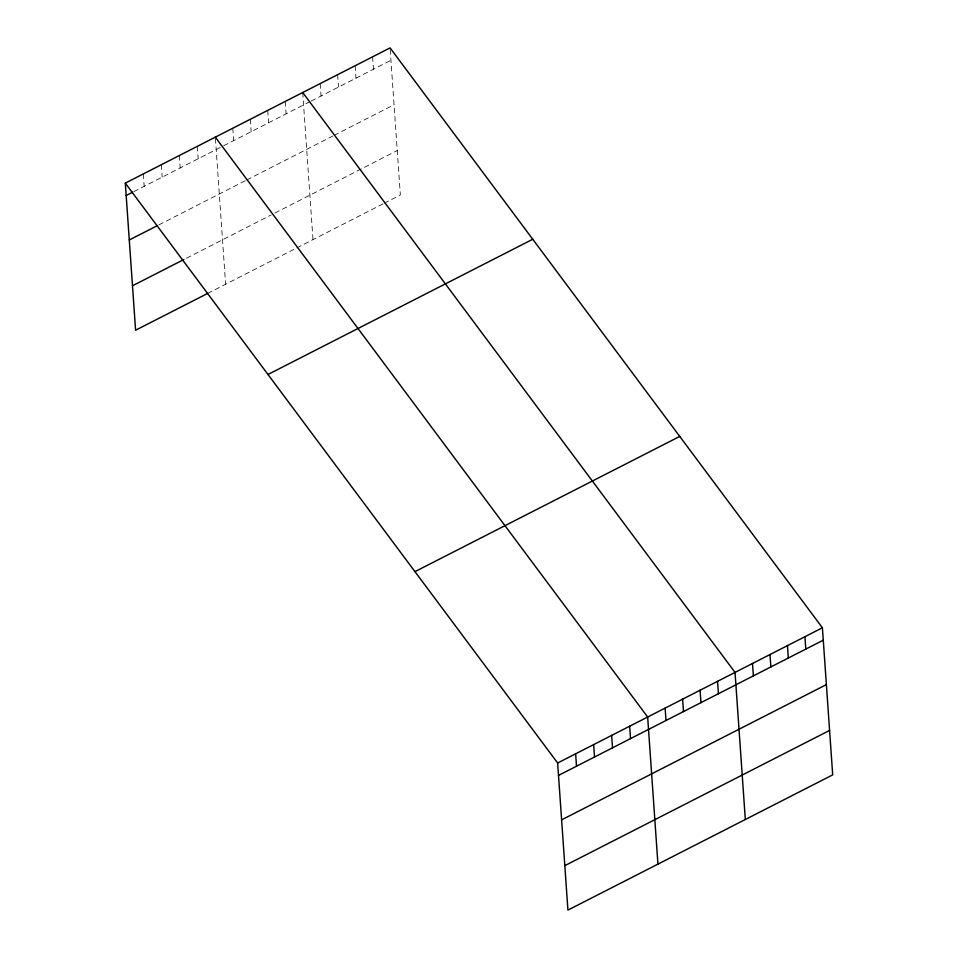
<?xml version="1.0" encoding="UTF-8"?>
<svg xmlns="http://www.w3.org/2000/svg" width="958" height="958" viewBox="0 0 958 958"><rect width="100%" height="100%" fill="white"/><g stroke="black" fill="none" stroke-linecap="round" stroke-linejoin="round"><path stroke-width="0.72" stroke-dasharray="4.79 3.59" d="M133.892 191.588L222.436 146.37M223.681 145.724L309.805 101.74M311.063 101.105L390.948 60.306M158.86 224.879L245.511 180.619M246.769 179.972L332.893 135.988M334.138 135.353L394.049 104.757M186.499 258.193L271.186 214.939M274.934 213.023L397.259 150.55M207.611 293.447L295.519 248.553M296.764 247.918L382.889 203.922M384.134 203.288L400.36 195.001L390.169 49.277M372.602 56.821L373.464 69.227M355.131 65.755L355.993 78.149M337.647 74.676L338.521 87.082M320.176 83.597L321.05 96.004M302.704 92.519L312.991 239.62M285.233 101.452L286.095 113.858M267.749 110.374L268.623 122.78M250.278 119.295L251.152 131.701M232.806 128.228L233.668 140.622M215.43 138.527L225.621 284.251M197.324 146.346L198.198 158.753M179.326 155.543L180.188 167.949M161.315 164.74L162.189 177.134M143.317 173.925L144.179 186.331"/><path stroke-width="1.44" d="M125.306 183.122L390.074 47.9L822.407 627.777L832.694 774.878L567.926 910.1L557.64 762.999L125.306 183.122L135.593 330.223L207.611 293.447M126.181 195.528L132.611 192.247M129.282 239.979L157.579 225.525M132.491 285.771L183.924 259.498M267.977 374.482L532.744 239.261M414.97 571.639L679.737 436.417M557.64 762.999L822.407 627.777M558.502 775.405L823.269 640.172M561.616 819.856L826.383 684.623M564.813 865.649L829.58 730.427M302.704 92.519L735.037 672.396L745.324 819.497M215.334 137.15L647.656 717.027L657.942 864.128M804.936 636.699L805.798 649.105M787.452 645.62L788.326 658.026M769.981 654.553L770.855 666.948M752.509 663.475L753.371 675.881M717.554 681.318L718.428 693.724M700.082 690.251L700.945 702.657M682.611 699.172L683.473 711.578M665.139 708.094L666.002 720.5M629.657 726.224L630.52 738.618M611.647 735.409L612.521 747.815M593.649 744.606L594.511 757.012M575.638 753.802L576.512 766.208"/></g></svg>
